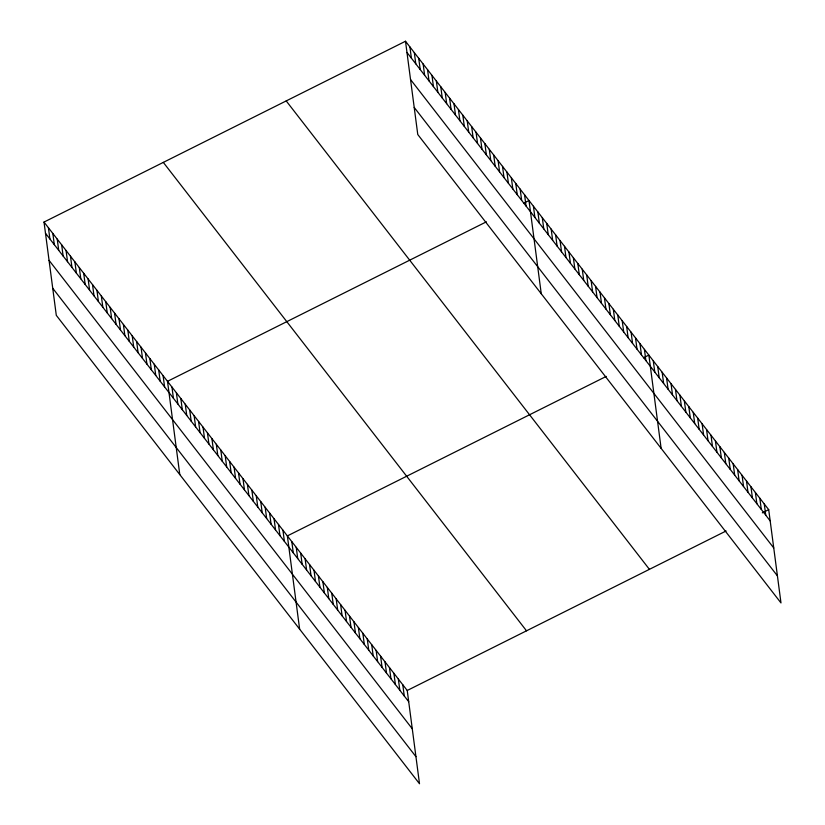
<?xml version="1.0" encoding="UTF-8"?>
<svg xmlns="http://www.w3.org/2000/svg" width="825" height="825" viewBox="0 0 825 825"><rect width="100%" height="100%" fill="white"/><g stroke="black" fill="none" stroke-linecap="round" stroke-linejoin="round"><path stroke-width="1.24" d="M44.014 222.069L407.23 690.484L419.502 783.75L56.296 315.336L44.014 222.069L405.498 41.25L768.704 509.664L780.986 602.931L417.77 134.516L405.498 41.25M486.389 221.822L167.506 381.325L179.788 474.592M523.658 203.177L528.99 200.516L541.262 293.782M606.241 376.406L287.368 535.91L299.64 629.176M643.521 357.751L648.852 355.09L661.124 448.357M407.23 690.484L726.103 530.98M762.321 512.861L768.704 509.664M406.972 52.46L770.179 520.884M410.541 79.54L773.747 547.965M414.212 107.436L777.418 575.86M286.203 100.918L649.419 569.343M163.309 162.391L526.515 630.816M45.488 233.279L408.705 701.693M49.057 260.36L412.263 728.774M52.728 288.255L415.934 756.669M764.27 503.941L765.744 515.161M759.825 498.218L761.3 509.438M755.391 492.494L756.865 503.704M750.946 486.771L752.431 497.98M746.512 481.047L747.986 492.257M742.067 475.324L743.552 486.533M737.632 469.59L739.107 480.81M733.188 463.867L734.673 475.087M728.753 458.143L730.228 469.353M724.319 452.42L725.794 463.629M719.874 446.696L721.349 457.906M715.44 440.973L716.915 452.183M710.995 435.239L712.47 446.459M706.561 429.516L708.036 440.736M702.116 423.792L703.591 435.002M697.682 418.069L699.157 429.278M693.237 412.345L694.712 423.555M688.803 406.622L690.278 417.832M684.358 400.888L685.833 412.108M679.924 395.165L681.398 406.385M675.479 389.441L676.954 400.651M671.045 383.718L672.519 394.927M666.6 377.994L668.085 389.204M662.166 372.271L663.64 383.481M657.721 366.537L659.206 377.757M653.287 360.814L654.761 372.034M644.408 349.367L645.882 360.577M639.973 343.643L641.448 354.853M635.528 337.92L637.003 349.13M631.094 332.186L632.569 343.406M626.649 326.463L628.124 337.683M622.215 320.739L623.69 331.949M617.77 315.016L619.245 326.226M613.336 309.293L614.811 320.502M608.891 303.569L610.366 314.779M604.457 297.835L605.932 309.055M600.012 292.112L601.487 303.332M595.578 286.388L597.053 297.598M591.133 280.665L592.618 291.875M586.699 274.942L588.173 286.151M582.254 269.218L583.739 280.428M577.82 263.484L579.294 274.704M573.375 257.761L574.86 268.981M568.941 252.037L570.415 263.247M564.506 246.314L565.981 257.524M560.062 240.591L561.536 251.8M555.627 234.867L557.102 246.077M551.183 229.133L552.657 240.353M546.748 223.41L548.223 234.63M542.303 217.687L543.778 228.907M537.869 211.963L539.344 223.173M533.424 206.24L534.899 217.449M524.576 194.824L526.051 206.033M520.163 189.142L521.647 200.351M515.759 183.449L517.234 194.659M511.345 177.757L512.82 188.977M506.932 172.074L508.417 183.284M502.528 166.382L504.003 177.602M498.114 160.7L499.589 171.909M493.701 155.007L495.186 166.227M489.297 149.325L490.772 160.535M484.883 143.632L486.358 154.842M480.47 137.94L481.944 149.16M476.066 132.258L477.541 143.468M471.653 126.565L473.127 137.785M467.239 120.883L468.713 132.093M462.835 115.191L464.31 126.411M458.422 109.508L459.896 120.718M454.008 103.816L455.483 115.036M449.604 98.134L451.079 109.343M445.191 92.441L446.665 103.651M440.777 86.749L442.252 97.969M436.373 81.067L437.848 92.276M431.96 75.374L433.434 86.594M427.546 69.692L429.021 80.902M423.142 63.999L424.617 75.219M418.729 58.317L420.203 69.527M414.315 52.625L415.79 63.834M409.912 46.943L411.386 58.152M402.786 684.76L404.26 695.97M398.351 679.037L399.826 690.247M393.907 673.313L395.381 684.523M389.472 667.58L390.947 678.8M385.028 661.856L386.502 673.076M380.593 656.133L382.068 667.342M376.148 650.409L377.623 661.619M371.714 644.686L373.189 655.896M367.269 638.962L368.744 650.172M362.835 633.229L364.31 644.449M358.39 627.505L359.865 638.725M353.956 621.782L355.431 632.992M349.511 616.058L350.996 627.268M345.077 610.335L346.552 621.545M340.632 604.612L342.117 615.821M336.198 598.878L337.673 610.098M331.753 593.154L333.238 604.374M327.319 587.431L328.793 598.641M322.884 581.708L324.359 592.917M318.44 575.984L319.914 587.194M314.005 570.261L315.48 581.47M309.561 564.527L311.035 575.747M305.126 558.803L306.601 570.023M300.682 553.08L302.156 564.29M296.247 547.357L297.722 558.566M291.802 541.633L293.277 552.843M282.923 530.176L284.398 541.396M278.489 524.452L279.964 535.673M274.044 518.729L275.529 529.949M269.61 513.006L271.085 524.215M265.165 507.282L266.65 518.492M260.731 501.559L262.206 512.768M256.286 495.825L257.771 507.045M251.852 490.102L253.327 501.322M247.417 484.378L248.892 495.598M242.973 478.655L244.447 489.864M238.538 472.931L240.013 484.141M234.094 467.208L235.568 478.418M229.659 461.474L231.134 472.694M225.215 455.751L226.689 466.971M220.78 450.027L222.255 461.247M216.336 444.304L217.81 455.513M211.901 438.58L213.376 449.79M207.457 432.857L208.931 444.067M203.022 427.133L204.497 438.343M198.578 421.4L200.052 432.62M194.143 415.676L195.618 426.896M189.698 409.953L191.183 421.162M185.264 404.229L186.739 415.439M180.819 398.506L182.304 409.716M176.385 392.782L177.86 403.992M171.951 387.049L173.425 398.269M163.092 375.643L164.577 386.853M158.689 369.951L160.163 381.16M154.275 364.268L155.75 375.478M149.861 358.576L151.336 369.786M145.458 352.883L146.932 364.103M141.044 347.201L142.519 358.411M136.63 341.509L138.105 352.729M132.227 335.827L133.702 347.036M127.813 330.134L129.288 341.354M123.399 324.452L124.874 335.662M118.996 318.759L120.471 329.969M114.582 313.077L116.057 324.287M110.168 307.385L111.643 318.594M105.765 301.692L107.24 312.912M101.351 296.01L102.826 307.22M96.938 290.317L98.412 301.537M92.534 284.635L94.009 295.845M88.12 278.943L89.595 290.163M83.707 273.261L85.181 284.47M79.303 267.568L80.778 278.778M74.889 261.876L76.364 273.096M70.476 256.193L71.95 267.403M66.062 250.501L67.547 261.721M61.658 244.819L63.133 256.028M57.245 239.126L58.719 250.346M52.831 233.444L54.316 244.654M48.428 227.752L49.902 238.961"/></g></svg>
